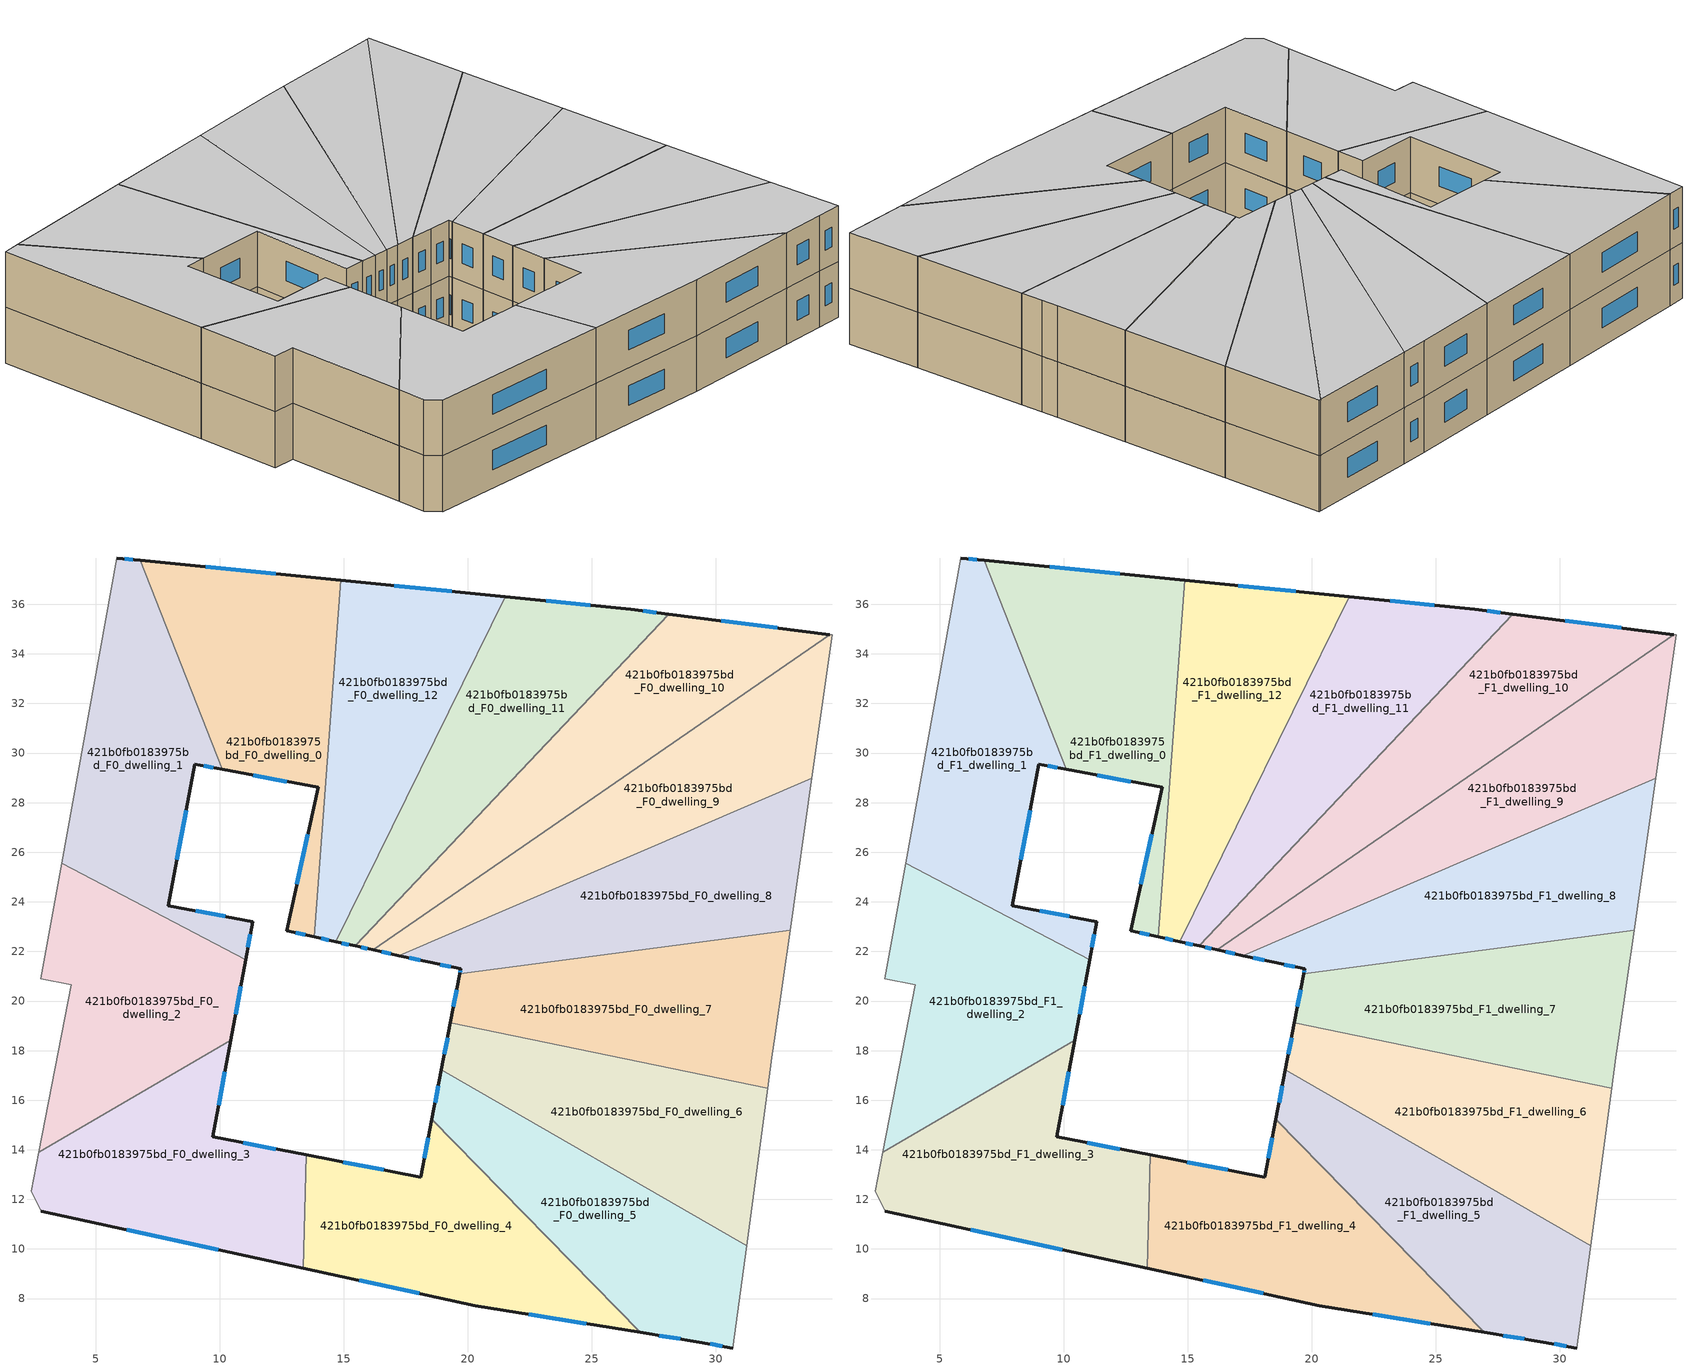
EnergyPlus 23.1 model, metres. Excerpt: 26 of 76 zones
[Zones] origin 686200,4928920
421b0fb0183975bd_F0_dwelling_0
 floor ground (EU_floor_Construction): 14.89,36.96 13.81,22.58 12.7,22.83 13.97,28.62 10.1,29.34 6.81,37.77 z0
 wall outside (EU_wall_Construction): 10.1,29.34 13.97,28.62 12.7,22.83 13.81,22.58 / 14.89,36.96 6.81,37.77 z0:3
 wall to 421b0fb0183975bd_F0_dwelling_1 (EU_wall_Construction): 6.81,37.77 10.1,29.34 z0:3
 wall to 421b0fb0183975bd_F0_dwelling_12 (EU_wall_Construction): 13.81,22.58 14.89,36.96 z0:3
 window (EU_Window_Construction): 13.06,22.75 13.45,22.66 / 13.56,26.73 13.11,24.71 / 11.36,29.1 12.71,28.85 / 12.26,37.23 9.43,37.51 z0.98:2.02
421b0fb0183975bd_F0_dwelling_1
 floor ground (EU_floor_Construction): 6.81,37.77 10.1,29.34 8.99,29.55 7.93,23.84 11.33,23.21 11.04,21.66 3.62,25.56 5.85,37.87 z0
 wall outside (EU_wall_Construction): 11.04,21.66 11.33,23.21 7.93,23.84 8.99,29.55 10.1,29.34 / 6.81,37.77 5.85,37.87 z0:3
 wall to 421b0fb0183975bd_F0_dwelling_2 (EU_wall_Construction): 3.62,25.56 11.04,21.66 z0:3
 wall adiabatic (EU_wall_Construction): 5.85,37.87 3.62,25.56 z0:3
 window (EU_Window_Construction): 9.35,29.48 9.74,29.41 / 8.28,25.69 8.65,27.69 / 10.23,23.41 9.04,23.63 / 11.14,22.16 11.24,22.7 / 6.49,37.8 6.16,37.84 z0.98:2.02
421b0fb0183975bd_F0_dwelling_10
 floor ground (EU_floor_Construction): 34.59,34.78 16.19,22.06 15.46,22.22 28.11,35.6 z0
 wall outside (EU_wall_Construction): 15.46,22.22 16.19,22.06 / 34.59,34.78 28.11,35.6 z0:3
 wall to 421b0fb0183975bd_F0_dwelling_11 (EU_wall_Construction): 28.11,35.6 15.46,22.22 z0:3
 wall to 421b0fb0183975bd_F0_dwelling_9 (EU_wall_Construction): 16.19,22.06 34.59,34.78 z0:3
 window (EU_Window_Construction): 15.7,22.17 15.96,22.11 / 32.49,35.05 30.22,35.34 z0.98:2.02
421b0fb0183975bd_F0_dwelling_11
 floor ground (EU_floor_Construction): 28.11,35.6 15.46,22.22 14.67,22.39 21.52,36.3 26.58,35.8 z0
 wall outside (EU_wall_Construction): 14.67,22.39 15.46,22.22 / 28.11,35.6 26.58,35.8 21.52,36.3 z0:3
 wall to 421b0fb0183975bd_F0_dwelling_12 (EU_wall_Construction): 21.52,36.3 14.67,22.39 z0:3
 window (EU_Window_Construction): 14.93,22.34 15.2,22.28 / 24.94,35.96 23.17,36.14 / 27.61,35.67 27.08,35.73 z0.98:2.02
421b0fb0183975bd_F0_dwelling_12
 floor ground (EU_floor_Construction): 21.52,36.3 14.67,22.39 13.81,22.58 14.89,36.96 z0
 wall outside (EU_wall_Construction): 13.81,22.58 14.67,22.39 / 21.52,36.3 14.89,36.96 z0:3
 window (EU_Window_Construction): 14.09,22.52 14.39,22.46 / 19.37,36.52 17.05,36.75 z0.98:2.02
421b0fb0183975bd_F0_dwelling_2
 floor ground (EU_floor_Construction): 11.04,21.66 10.44,18.42 2.7,13.89 4.01,20.65 2.78,20.91 3.62,25.56 z0
 wall outside (EU_wall_Construction): 10.44,18.42 11.04,21.66 z0:3
 wall adiabatic (EU_wall_Construction): 3.62,25.56 2.78,20.91 4.01,20.65 2.7,13.89 z0:3
 wall to 421b0fb0183975bd_F0_dwelling_3 (EU_wall_Construction): 2.7,13.89 10.44,18.42 z0:3
 window (EU_Window_Construction): 10.64,19.48 10.85,20.61 z0.98:2.02
421b0fb0183975bd_F0_dwelling_3
 floor ground (EU_floor_Construction): 10.44,18.42 9.72,14.52 13.48,13.79 13.38,9.22 2.81,11.52 2.4,12.33 2.7,13.89 z0
 wall outside (EU_wall_Construction): 13.48,13.79 9.72,14.52 10.44,18.42 / 2.81,11.52 13.38,9.22 z0:3
 wall to 421b0fb0183975bd_F0_dwelling_4 (EU_wall_Construction): 13.38,9.22 13.48,13.79 z0:3
 wall adiabatic (EU_wall_Construction): 2.7,13.89 2.4,12.33 2.81,11.52 z0:3
 window (EU_Window_Construction): 9.96,15.79 10.21,17.15 / 12.26,14.03 10.94,14.28 / 6.25,10.77 9.94,9.97 z0.98:2.02
421b0fb0183975bd_F0_dwelling_4
 floor ground (EU_floor_Construction): 18.56,15.24 26.95,6.64 20.31,7.72 13.38,9.22 13.48,13.79 18.11,12.9 z0
 wall outside (EU_wall_Construction): 18.56,15.24 18.11,12.9 13.48,13.79 / 13.38,9.22 20.31,7.72 26.95,6.64 z0:3
 wall to 421b0fb0183975bd_F0_dwelling_5 (EU_wall_Construction): 26.95,6.64 18.56,15.24 z0:3
 window (EU_Window_Construction): 16.61,13.19 14.99,13.5 / 18.41,14.48 18.26,13.66 / 22.47,7.37 24.79,6.99 / 15.63,8.73 18.06,8.21 z0.98:2.02
421b0fb0183975bd_F0_dwelling_5
 floor ground (EU_floor_Construction): 31.25,10.13 30.7,6.01 29.34,6.25 26.95,6.64 18.56,15.24 18.94,17.23 z0
 wall outside (EU_wall_Construction): 26.95,6.64 29.34,6.25 30.7,6.01 / 18.94,17.23 18.56,15.24 z0:3
 wall to 421b0fb0183975bd_F0_dwelling_6 (EU_wall_Construction): 31.25,10.13 18.94,17.23 z0:3
 wall adiabatic (EU_wall_Construction): 30.7,6.01 31.25,10.13 z0:3
 window (EU_Window_Construction): 27.73,6.51 28.56,6.37 / 18.82,16.59 18.68,15.89 / 29.78,6.17 30.26,6.09 z0.98:2.02
421b0fb0183975bd_F0_dwelling_6
 floor ground (EU_floor_Construction): 32.1,16.49 31.25,10.13 18.94,17.23 19.3,19.12 z0
 wall outside (EU_wall_Construction): 19.3,19.12 18.94,17.23 z0:3
 wall to 421b0fb0183975bd_F0_dwelling_7 (EU_wall_Construction): 32.1,16.49 19.3,19.12 z0:3
 wall adiabatic (EU_wall_Construction): 31.25,10.13 32.1,16.49 z0:3
 window (EU_Window_Construction): 19.19,18.51 19.06,17.85 z0.98:2.02
421b0fb0183975bd_F0_dwelling_7
 floor ground (EU_floor_Construction): 33,22.86 32.4,18.66 32.27,17.72 32.1,16.49 19.3,19.12 19.68,21.09 z0
 wall outside (EU_wall_Construction): 19.68,21.09 19.3,19.12 z0:3
 wall adiabatic (EU_wall_Construction): 32.1,16.49 32.27,17.72 32.4,18.66 33,22.86 z0:3
 wall to 421b0fb0183975bd_F0_dwelling_8 (EU_wall_Construction): 33,22.86 19.68,21.09 z0:3
 window (EU_Window_Construction): 19.56,20.45 19.43,19.76 z0.98:2.02
421b0fb0183975bd_F0_dwelling_8
 floor ground (EU_floor_Construction): 33.88,28.98 33,22.86 19.68,21.09 19.72,21.3 18.49,21.56 17.23,21.83 z0
 wall outside (EU_wall_Construction): 17.23,21.83 18.49,21.56 19.72,21.3 19.68,21.09 z0:3
 wall to 421b0fb0183975bd_F0_dwelling_9 (EU_wall_Construction): 33.88,28.98 17.23,21.83 z0:3
 wall adiabatic (EU_wall_Construction): 33,22.86 33.88,28.98 z0:3
 window (EU_Window_Construction): 19.71,21.23 19.69,21.16 / 18.89,21.47 19.32,21.38 / 17.64,21.74 18.08,21.65 z0.98:2.02
421b0fb0183975bd_F0_dwelling_9
 floor ground (EU_floor_Construction): 34.7,34.77 33.88,28.98 17.23,21.83 16.19,22.06 34.59,34.78 z0
 wall outside (EU_wall_Construction): 16.19,22.06 17.23,21.83 z0:3
 wall adiabatic (EU_wall_Construction): 33.88,28.98 34.7,34.77 34.59,34.78 z0:3
 window (EU_Window_Construction): 16.53,21.99 16.89,21.91 z0.98:2.02
421b0fb0183975bd_F1_dwelling_0
 floor to 421b0fb0183975bd_F0_dwelling_0 (EU_floor_Construction): 14.89,36.96 13.81,22.58 12.7,22.83 13.97,28.62 10.1,29.34 6.81,37.77 z3
 wall outside (EU_wall_Construction): 10.1,29.34 13.97,28.62 12.7,22.83 13.81,22.58 / 14.89,36.96 6.81,37.77 z3:6
 wall to 421b0fb0183975bd_F1_dwelling_1 (EU_wall_Construction): 6.81,37.77 10.1,29.34 z3:6
 wall to 421b0fb0183975bd_F1_dwelling_12 (EU_wall_Construction): 13.81,22.58 14.89,36.96 z3:6
 window (EU_Window_Construction): 13.06,22.75 13.45,22.66 / 13.56,26.73 13.11,24.71 / 11.36,29.1 12.71,28.85 / 12.26,37.23 9.43,37.51 z3.98:5.02
 ceiling to 421b0fb0183975bd_F2_dwelling_0 (EU_floor_Construction): 13.81,22.58 14.89,36.96 6.81,37.77 10.1,29.34 13.97,28.62 12.7,22.83 z6
421b0fb0183975bd_F1_dwelling_1
 floor to 421b0fb0183975bd_F0_dwelling_1 (EU_floor_Construction): 6.81,37.77 10.1,29.34 8.99,29.55 7.93,23.84 11.33,23.21 11.04,21.66 3.62,25.56 5.85,37.87 z3
 wall outside (EU_wall_Construction): 11.04,21.66 11.33,23.21 7.93,23.84 8.99,29.55 10.1,29.34 / 6.81,37.77 5.85,37.87 z3:6
 wall to 421b0fb0183975bd_F1_dwelling_2 (EU_wall_Construction): 3.62,25.56 11.04,21.66 z3:6
 wall adiabatic (EU_wall_Construction): 5.85,37.87 3.62,25.56 z3:6
 window (EU_Window_Construction): 9.35,29.48 9.74,29.41 / 8.28,25.69 8.65,27.69 / 10.23,23.41 9.04,23.63 / 11.14,22.16 11.24,22.7 / 6.49,37.8 6.16,37.84 z3.98:5.02
 ceiling to 421b0fb0183975bd_F2_dwelling_1 (EU_floor_Construction): 11.04,21.66 11.33,23.21 7.93,23.84 8.99,29.55 10.1,29.34 6.81,37.77 5.85,37.87 3.62,25.56 z6
421b0fb0183975bd_F1_dwelling_10
 floor to 421b0fb0183975bd_F0_dwelling_10 (EU_floor_Construction): 34.59,34.78 16.19,22.06 15.46,22.22 28.11,35.6 z3
 wall outside (EU_wall_Construction): 15.46,22.22 16.19,22.06 / 34.59,34.78 28.11,35.6 z3:6
 wall to 421b0fb0183975bd_F1_dwelling_11 (EU_wall_Construction): 28.11,35.6 15.46,22.22 z3:6
 wall to 421b0fb0183975bd_F1_dwelling_9 (EU_wall_Construction): 16.19,22.06 34.59,34.78 z3:6
 window (EU_Window_Construction): 15.7,22.17 15.96,22.11 / 32.49,35.05 30.22,35.34 z3.98:5.02
 ceiling to 421b0fb0183975bd_F2_dwelling_10 (EU_floor_Construction): 34.59,34.78 28.11,35.6 15.46,22.22 16.19,22.06 z6
421b0fb0183975bd_F1_dwelling_11
 floor to 421b0fb0183975bd_F0_dwelling_11 (EU_floor_Construction): 28.11,35.6 15.46,22.22 14.67,22.39 21.52,36.3 26.58,35.8 z3
 wall outside (EU_wall_Construction): 14.67,22.39 15.46,22.22 / 28.11,35.6 26.58,35.8 21.52,36.3 z3:6
 wall to 421b0fb0183975bd_F1_dwelling_12 (EU_wall_Construction): 21.52,36.3 14.67,22.39 z3:6
 window (EU_Window_Construction): 14.93,22.34 15.2,22.28 / 24.94,35.96 23.17,36.14 / 27.61,35.67 27.08,35.73 z3.98:5.02
 ceiling to 421b0fb0183975bd_F2_dwelling_11 (EU_floor_Construction): 15.46,22.22 28.11,35.6 26.58,35.8 21.52,36.3 14.67,22.39 z6
421b0fb0183975bd_F1_dwelling_12
 floor to 421b0fb0183975bd_F0_dwelling_12 (EU_floor_Construction): 21.52,36.3 14.67,22.39 13.81,22.58 14.89,36.96 z3
 wall outside (EU_wall_Construction): 13.81,22.58 14.67,22.39 / 21.52,36.3 14.89,36.96 z3:6
 window (EU_Window_Construction): 14.09,22.52 14.39,22.46 / 19.37,36.52 17.05,36.75 z3.98:5.02
 ceiling to 421b0fb0183975bd_F2_dwelling_12 (EU_floor_Construction): 14.67,22.39 21.52,36.3 14.89,36.96 13.81,22.58 z6
421b0fb0183975bd_F1_dwelling_2
 floor to 421b0fb0183975bd_F0_dwelling_2 (EU_floor_Construction): 11.04,21.66 10.44,18.42 2.7,13.89 4.01,20.65 2.78,20.91 3.62,25.56 z3
 wall outside (EU_wall_Construction): 10.44,18.42 11.04,21.66 z3:6
 wall adiabatic (EU_wall_Construction): 3.62,25.56 2.78,20.91 4.01,20.65 2.7,13.89 z3:6
 wall to 421b0fb0183975bd_F1_dwelling_3 (EU_wall_Construction): 2.7,13.89 10.44,18.42 z3:6
 window (EU_Window_Construction): 10.64,19.48 10.85,20.61 z3.98:5.02
 ceiling to 421b0fb0183975bd_F2_dwelling_2 (EU_floor_Construction): 10.44,18.42 11.04,21.66 3.62,25.56 2.78,20.91 4.01,20.65 2.7,13.89 z6
421b0fb0183975bd_F1_dwelling_3
 floor to 421b0fb0183975bd_F0_dwelling_3 (EU_floor_Construction): 10.44,18.42 9.72,14.52 13.48,13.79 13.38,9.22 2.81,11.52 2.4,12.33 2.7,13.89 z3
 wall outside (EU_wall_Construction): 13.48,13.79 9.72,14.52 10.44,18.42 / 2.81,11.52 13.38,9.22 z3:6
 wall to 421b0fb0183975bd_F1_dwelling_4 (EU_wall_Construction): 13.38,9.22 13.48,13.79 z3:6
 wall adiabatic (EU_wall_Construction): 2.7,13.89 2.4,12.33 2.81,11.52 z3:6
 window (EU_Window_Construction): 9.96,15.79 10.21,17.15 / 12.26,14.03 10.94,14.28 / 6.25,10.77 9.94,9.97 z3.98:5.02
 ceiling to 421b0fb0183975bd_F2_dwelling_3 (EU_floor_Construction): 13.38,9.22 13.48,13.79 9.72,14.52 10.44,18.42 2.7,13.89 2.4,12.33 2.81,11.52 z6
421b0fb0183975bd_F1_dwelling_4
 floor to 421b0fb0183975bd_F0_dwelling_4 (EU_floor_Construction): 18.56,15.24 26.95,6.64 20.31,7.72 13.38,9.22 13.48,13.79 18.11,12.9 z3
 wall outside (EU_wall_Construction): 18.56,15.24 18.11,12.9 13.48,13.79 / 13.38,9.22 20.31,7.72 26.95,6.64 z3:6
 wall to 421b0fb0183975bd_F1_dwelling_5 (EU_wall_Construction): 26.95,6.64 18.56,15.24 z3:6
 window (EU_Window_Construction): 16.61,13.19 14.99,13.5 / 18.41,14.48 18.26,13.66 / 22.47,7.37 24.79,6.99 / 15.63,8.73 18.06,8.21 z3.98:5.02
 ceiling to 421b0fb0183975bd_F2_dwelling_4 (EU_floor_Construction): 26.95,6.64 18.56,15.24 18.11,12.9 13.48,13.79 13.38,9.22 20.31,7.72 z6
421b0fb0183975bd_F1_dwelling_5
 floor to 421b0fb0183975bd_F0_dwelling_5 (EU_floor_Construction): 31.25,10.13 30.7,6.01 29.34,6.25 26.95,6.64 18.56,15.24 18.94,17.23 z3
 wall outside (EU_wall_Construction): 26.95,6.64 29.34,6.25 30.7,6.01 / 18.94,17.23 18.56,15.24 z3:6
 wall to 421b0fb0183975bd_F1_dwelling_6 (EU_wall_Construction): 31.25,10.13 18.94,17.23 z3:6
 wall adiabatic (EU_wall_Construction): 30.7,6.01 31.25,10.13 z3:6
 window (EU_Window_Construction): 27.73,6.51 28.56,6.37 / 18.82,16.59 18.68,15.89 / 29.78,6.17 30.26,6.09 z3.98:5.02
 ceiling to 421b0fb0183975bd_F2_dwelling_5 (EU_floor_Construction): 30.7,6.01 31.25,10.13 18.94,17.23 18.56,15.24 26.95,6.64 29.34,6.25 z6
421b0fb0183975bd_F1_dwelling_6
 floor to 421b0fb0183975bd_F0_dwelling_6 (EU_floor_Construction): 32.1,16.49 31.25,10.13 18.94,17.23 19.3,19.12 z3
 wall outside (EU_wall_Construction): 19.3,19.12 18.94,17.23 z3:6
 wall to 421b0fb0183975bd_F1_dwelling_7 (EU_wall_Construction): 32.1,16.49 19.3,19.12 z3:6
 wall adiabatic (EU_wall_Construction): 31.25,10.13 32.1,16.49 z3:6
 window (EU_Window_Construction): 19.19,18.51 19.06,17.85 z3.98:5.02
 ceiling to 421b0fb0183975bd_F2_dwelling_6 (EU_floor_Construction): 31.25,10.13 32.1,16.49 19.3,19.12 18.94,17.23 z6
421b0fb0183975bd_F1_dwelling_7
 floor to 421b0fb0183975bd_F0_dwelling_7 (EU_floor_Construction): 33,22.86 32.4,18.66 32.27,17.72 32.1,16.49 19.3,19.12 19.68,21.09 z3
 wall outside (EU_wall_Construction): 19.68,21.09 19.3,19.12 z3:6
 wall adiabatic (EU_wall_Construction): 32.1,16.49 32.27,17.72 32.4,18.66 33,22.86 z3:6
 wall to 421b0fb0183975bd_F1_dwelling_8 (EU_wall_Construction): 33,22.86 19.68,21.09 z3:6
 window (EU_Window_Construction): 19.56,20.45 19.43,19.76 z3.98:5.02
 ceiling to 421b0fb0183975bd_F2_dwelling_7 (EU_floor_Construction): 32.1,16.49 32.27,17.72 32.4,18.66 33,22.86 19.68,21.09 19.3,19.12 z6
421b0fb0183975bd_F1_dwelling_8
 floor to 421b0fb0183975bd_F0_dwelling_8 (EU_floor_Construction): 33.88,28.98 33,22.86 19.68,21.09 19.72,21.3 18.49,21.56 17.23,21.83 z3
 wall outside (EU_wall_Construction): 17.23,21.83 18.49,21.56 19.72,21.3 19.68,21.09 z3:6
 wall to 421b0fb0183975bd_F1_dwelling_9 (EU_wall_Construction): 33.88,28.98 17.23,21.83 z3:6
 wall adiabatic (EU_wall_Construction): 33,22.86 33.88,28.98 z3:6
 window (EU_Window_Construction): 19.71,21.23 19.69,21.16 / 18.89,21.47 19.32,21.38 / 17.64,21.74 18.08,21.65 z3.98:5.02
 ceiling to 421b0fb0183975bd_F2_dwelling_8 (EU_floor_Construction): 33,22.86 33.88,28.98 17.23,21.83 18.49,21.56 19.72,21.3 19.68,21.09 z6
421b0fb0183975bd_F1_dwelling_9
 floor to 421b0fb0183975bd_F0_dwelling_9 (EU_floor_Construction): 34.7,34.77 33.88,28.98 17.23,21.83 16.19,22.06 34.59,34.78 z3
 wall outside (EU_wall_Construction): 16.19,22.06 17.23,21.83 z3:6
 wall adiabatic (EU_wall_Construction): 33.88,28.98 34.7,34.77 34.59,34.78 z3:6
 window (EU_Window_Construction): 16.53,21.99 16.89,21.91 z3.98:5.02
 ceiling to 421b0fb0183975bd_F2_dwelling_9 (EU_floor_Construction): 33.88,28.98 34.7,34.77 34.59,34.78 16.19,22.06 17.23,21.83 z6
[Building]
EU S2 Campaign: North Axis=0; Terrain=City; Solar Distribution=FullExterior
[Site:Location]
Bologna: Latitude=44.5; Longitude=11.25; Time Zone=1; Elevation=37
[SizingPeriod:WeatherFileDays]
AnnualSizingPeriod: Begin Month=1; Begin Day of Month=1; End Month=12; End Day of Month=31; Day of Week for Start Day=Monday; Use Weather File Daylight Saving Period=No; Use Weather File Rain and Snow Indicators=No
[MATERIAL]
EU_InternalMass_Material: Roughness=MediumRough; Thickness=0.1; Conductivity=1; Density=1800; Specific Heat=900; Thermal Absorptance=0.9; Solar Absorptance=0.7; Visible Absorptance=0.7
[MATERIAL:NOMASS] Roughness=MediumRough; Thermal Absorptance=0.9; Solar Absorptance=0.7; Visible Absorptance=0.7
Name | Thermal Resistance
EU_wall_NoMass | 0.905828
EU_floor_NoMass | 0.67114
[WINDOWMATERIAL:SIMPLEGLAZINGSYSTEM]
EU_Window_SimpleGlazing: UFactor=4.52486; Solar Heat Gain Coefficient=0.85; Visible Transmittance=0.85
[CONSTRUCTION]
EU_wall_Construction: EU_wall_NoMass
EU_floor_Construction: EU_floor_NoMass
EU_Window_Construction: EU_Window_SimpleGlazing
EU_InternalMass_Construction: EU_InternalMass_Material
[ZONE] Type=1; Multiplier=1; Ceiling Height=autocalculate; Floor Area=autocalculate; Part of Total Floor Area=Yes
Name | Volume
421b0fb0183975bd_F0_dwelling_0; 421b0fb0183975bd_F1_dwelling_0 | 164.09
421b0fb0183975bd_F0_dwelling_1; 421b0fb0183975bd_F1_dwelling_1 | 164.084
421b0fb0183975bd_F0_dwelling_10; 421b0fb0183975bd_F1_dwelling_10 | 164.092
421b0fb0183975bd_F0_dwelling_11; 421b0fb0183975bd_F1_dwelling_11 | 164.106
421b0fb0183975bd_F0_dwelling_12; 421b0fb0183975bd_F1_dwelling_12 | 164.07
421b0fb0183975bd_F0_dwelling_2; 421b0fb0183975bd_F1_dwelling_2 | 164.104
421b0fb0183975bd_F0_dwelling_3; 421b0fb0183975bd_F1_dwelling_3 | 164.077
421b0fb0183975bd_F0_dwelling_4; 421b0fb0183975bd_F1_dwelling_4 | 164.095
421b0fb0183975bd_F0_dwelling_5; 421b0fb0183975bd_F1_dwelling_5 | 164.108
421b0fb0183975bd_F0_dwelling_6; 421b0fb0183975bd_F1_dwelling_6 | 164.093
421b0fb0183975bd_F0_dwelling_7; 421b0fb0183975bd_F1_dwelling_7 | 164.068
421b0fb0183975bd_F0_dwelling_8; 421b0fb0183975bd_F1_dwelling_8 | 164.102
421b0fb0183975bd_F0_dwelling_9; 421b0fb0183975bd_F1_dwelling_9 | 164.08
[INTERNALMASS] Construction=EU_InternalMass_Construction
Name | Zone or ZoneList | Surface Area
421b0fb0183975bd_F0_dwelling_0_EU_InternalMass | 421b0fb0183975bd_F0_dwelling_0 | 54.6965
421b0fb0183975bd_F0_dwelling_1_EU_InternalMass | 421b0fb0183975bd_F0_dwelling_1 | 54.6952
421b0fb0183975bd_F0_dwelling_2_EU_InternalMass | 421b0fb0183975bd_F0_dwelling_2 | 54.7015
421b0fb0183975bd_F0_dwelling_3_EU_InternalMass | 421b0fb0183975bd_F0_dwelling_3 | 54.6916
421b0fb0183975bd_F0_dwelling_4_EU_InternalMass | 421b0fb0183975bd_F0_dwelling_4 | 54.6985
421b0fb0183975bd_F0_dwelling_5_EU_InternalMass | 421b0fb0183975bd_F0_dwelling_5 | 54.7027
421b0fb0183975bd_F0_dwelling_6_EU_InternalMass | 421b0fb0183975bd_F0_dwelling_6 | 54.6978
421b0fb0183975bd_F0_dwelling_7_EU_InternalMass | 421b0fb0183975bd_F0_dwelling_7 | 54.6893
421b0fb0183975bd_F0_dwelling_8_EU_InternalMass | 421b0fb0183975bd_F0_dwelling_8 | 54.7006
421b0fb0183975bd_F0_dwelling_9_EU_InternalMass | 421b0fb0183975bd_F0_dwelling_9 | 54.6933
421b0fb0183975bd_F0_dwelling_10_EU_InternalMass | 421b0fb0183975bd_F0_dwelling_10 | 54.6974
421b0fb0183975bd_F0_dwelling_11_EU_InternalMass | 421b0fb0183975bd_F0_dwelling_11 | 54.7017
421b0fb0183975bd_F0_dwelling_12_EU_InternalMass | 421b0fb0183975bd_F0_dwelling_12 | 54.6901
421b0fb0183975bd_F1_dwelling_0_EU_InternalMass | 421b0fb0183975bd_F1_dwelling_0 | 54.6965
421b0fb0183975bd_F1_dwelling_1_EU_InternalMass | 421b0fb0183975bd_F1_dwelling_1 | 54.6952
421b0fb0183975bd_F1_dwelling_2_EU_InternalMass | 421b0fb0183975bd_F1_dwelling_2 | 54.7015
421b0fb0183975bd_F1_dwelling_3_EU_InternalMass | 421b0fb0183975bd_F1_dwelling_3 | 54.6916
421b0fb0183975bd_F1_dwelling_4_EU_InternalMass | 421b0fb0183975bd_F1_dwelling_4 | 54.6985
421b0fb0183975bd_F1_dwelling_5_EU_InternalMass | 421b0fb0183975bd_F1_dwelling_5 | 54.7027
421b0fb0183975bd_F1_dwelling_6_EU_InternalMass | 421b0fb0183975bd_F1_dwelling_6 | 54.6978
421b0fb0183975bd_F1_dwelling_7_EU_InternalMass | 421b0fb0183975bd_F1_dwelling_7 | 54.6893
421b0fb0183975bd_F1_dwelling_8_EU_InternalMass | 421b0fb0183975bd_F1_dwelling_8 | 54.7006
421b0fb0183975bd_F1_dwelling_9_EU_InternalMass | 421b0fb0183975bd_F1_dwelling_9 | 54.6933
421b0fb0183975bd_F1_dwelling_10_EU_InternalMass | 421b0fb0183975bd_F1_dwelling_10 | 54.6974
421b0fb0183975bd_F1_dwelling_11_EU_InternalMass | 421b0fb0183975bd_F1_dwelling_11 | 54.7017
421b0fb0183975bd_F1_dwelling_12_EU_InternalMass | 421b0fb0183975bd_F1_dwelling_12 | 54.6901
[OTHEREQUIPMENT] Fuel Type=Electricity; Design Level Calculation Method=Watts/Area; Power per Zone Floor Area=1; Fraction Latent=0; Fraction Radiant=0; Fraction Lost=0; Carbon Dioxide Generation Rate=0; EndUse Subcategory=EU_Step8_InternalGains
Name | Zone or ZoneList or Space or SpaceList | Schedule
EU_Step8_InternalGain_421b0fb0183975bd_F0_dwelling_0_f000 | 421b0fb0183975bd_F0_dwelling_0 | EU_Step8_GainSchedule_421b0fb0183975bd_F0_dwelling_0_f000
EU_Step8_InternalGain_421b0fb0183975bd_F0_dwelling_1_f000 | 421b0fb0183975bd_F0_dwelling_1 | EU_Step8_GainSchedule_421b0fb0183975bd_F0_dwelling_1_f000
EU_Step8_InternalGain_421b0fb0183975bd_F0_dwelling_2_f000 | 421b0fb0183975bd_F0_dwelling_2 | EU_Step8_GainSchedule_421b0fb0183975bd_F0_dwelling_2_f000
EU_Step8_InternalGain_421b0fb0183975bd_F0_dwelling_3_f000 | 421b0fb0183975bd_F0_dwelling_3 | EU_Step8_GainSchedule_421b0fb0183975bd_F0_dwelling_3_f000
EU_Step8_InternalGain_421b0fb0183975bd_F0_dwelling_4_f000 | 421b0fb0183975bd_F0_dwelling_4 | EU_Step8_GainSchedule_421b0fb0183975bd_F0_dwelling_4_f000
EU_Step8_InternalGain_421b0fb0183975bd_F0_dwelling_5_f000 | 421b0fb0183975bd_F0_dwelling_5 | EU_Step8_GainSchedule_421b0fb0183975bd_F0_dwelling_5_f000
EU_Step8_InternalGain_421b0fb0183975bd_F0_dwelling_6_f000 | 421b0fb0183975bd_F0_dwelling_6 | EU_Step8_GainSchedule_421b0fb0183975bd_F0_dwelling_6_f000
EU_Step8_InternalGain_421b0fb0183975bd_F0_dwelling_7_f000 | 421b0fb0183975bd_F0_dwelling_7 | EU_Step8_GainSchedule_421b0fb0183975bd_F0_dwelling_7_f000
EU_Step8_InternalGain_421b0fb0183975bd_F0_dwelling_8_f000 | 421b0fb0183975bd_F0_dwelling_8 | EU_Step8_GainSchedule_421b0fb0183975bd_F0_dwelling_8_f000
EU_Step8_InternalGain_421b0fb0183975bd_F0_dwelling_9_f000 | 421b0fb0183975bd_F0_dwelling_9 | EU_Step8_GainSchedule_421b0fb0183975bd_F0_dwelling_9_f000
EU_Step8_InternalGain_421b0fb0183975bd_F0_dwelling_10_f000 | 421b0fb0183975bd_F0_dwelling_10 | EU_Step8_GainSchedule_421b0fb0183975bd_F0_dwelling_10_f000
EU_Step8_InternalGain_421b0fb0183975bd_F0_dwelling_11_f000 | 421b0fb0183975bd_F0_dwelling_11 | EU_Step8_GainSchedule_421b0fb0183975bd_F0_dwelling_11_f000
EU_Step8_InternalGain_421b0fb0183975bd_F0_dwelling_12_f000 | 421b0fb0183975bd_F0_dwelling_12 | EU_Step8_GainSchedule_421b0fb0183975bd_F0_dwelling_12_f000
EU_Step8_InternalGain_421b0fb0183975bd_F1_dwelling_0_f000 | 421b0fb0183975bd_F1_dwelling_0 | EU_Step8_GainSchedule_421b0fb0183975bd_F1_dwelling_0_f000
EU_Step8_InternalGain_421b0fb0183975bd_F1_dwelling_1_f000 | 421b0fb0183975bd_F1_dwelling_1 | EU_Step8_GainSchedule_421b0fb0183975bd_F1_dwelling_1_f000
EU_Step8_InternalGain_421b0fb0183975bd_F1_dwelling_2_f000 | 421b0fb0183975bd_F1_dwelling_2 | EU_Step8_GainSchedule_421b0fb0183975bd_F1_dwelling_2_f000
EU_Step8_InternalGain_421b0fb0183975bd_F1_dwelling_3_f000 | 421b0fb0183975bd_F1_dwelling_3 | EU_Step8_GainSchedule_421b0fb0183975bd_F1_dwelling_3_f000
EU_Step8_InternalGain_421b0fb0183975bd_F1_dwelling_4_f000 | 421b0fb0183975bd_F1_dwelling_4 | EU_Step8_GainSchedule_421b0fb0183975bd_F1_dwelling_4_f000
EU_Step8_InternalGain_421b0fb0183975bd_F1_dwelling_5_f000 | 421b0fb0183975bd_F1_dwelling_5 | EU_Step8_GainSchedule_421b0fb0183975bd_F1_dwelling_5_f000
EU_Step8_InternalGain_421b0fb0183975bd_F1_dwelling_6_f000 | 421b0fb0183975bd_F1_dwelling_6 | EU_Step8_GainSchedule_421b0fb0183975bd_F1_dwelling_6_f000
EU_Step8_InternalGain_421b0fb0183975bd_F1_dwelling_7_f000 | 421b0fb0183975bd_F1_dwelling_7 | EU_Step8_GainSchedule_421b0fb0183975bd_F1_dwelling_7_f000
EU_Step8_InternalGain_421b0fb0183975bd_F1_dwelling_8_f000 | 421b0fb0183975bd_F1_dwelling_8 | EU_Step8_GainSchedule_421b0fb0183975bd_F1_dwelling_8_f000
EU_Step8_InternalGain_421b0fb0183975bd_F1_dwelling_9_f000 | 421b0fb0183975bd_F1_dwelling_9 | EU_Step8_GainSchedule_421b0fb0183975bd_F1_dwelling_9_f000
EU_Step8_InternalGain_421b0fb0183975bd_F1_dwelling_10_f000 | 421b0fb0183975bd_F1_dwelling_10 | EU_Step8_GainSchedule_421b0fb0183975bd_F1_dwelling_10_f000
EU_Step8_InternalGain_421b0fb0183975bd_F1_dwelling_11_f000 | 421b0fb0183975bd_F1_dwelling_11 | EU_Step8_GainSchedule_421b0fb0183975bd_F1_dwelling_11_f000
EU_Step8_InternalGain_421b0fb0183975bd_F1_dwelling_12_f000 | 421b0fb0183975bd_F1_dwelling_12 | EU_Step8_GainSchedule_421b0fb0183975bd_F1_dwelling_12_f000
[ZONEVENTILATION:DESIGNFLOWRATE] Schedule=EU_AlwaysOn; Design Flow Rate Calculation Method=AirChanges/Hour; Air Changes per Hour=0.73129; Ventilation Type=Natural; Fan Pressure Rise=0; Fan Total Efficiency=1; Constant Term Coefficient=1; Temperature Term Coefficient=0; Velocity Term Coefficient=0; Velocity Squared Term Coefficient=0; Minimum Indoor Temperature=-100; Maximum Indoor Temperature=100; Delta Temperature=-100; Minimum Outdoor Temperature=-100; Maximum Outdoor Temperature=100; Maximum Wind Speed=40
Name | Zone or ZoneList or Space or SpaceList
EU_ConstantAir_421b0fb0183975bd_F0_dwelling_0 | 421b0fb0183975bd_F0_dwelling_0
EU_ConstantAir_421b0fb0183975bd_F0_dwelling_1 | 421b0fb0183975bd_F0_dwelling_1
EU_ConstantAir_421b0fb0183975bd_F0_dwelling_2 | 421b0fb0183975bd_F0_dwelling_2
EU_ConstantAir_421b0fb0183975bd_F0_dwelling_3 | 421b0fb0183975bd_F0_dwelling_3
EU_ConstantAir_421b0fb0183975bd_F0_dwelling_4 | 421b0fb0183975bd_F0_dwelling_4
EU_ConstantAir_421b0fb0183975bd_F0_dwelling_5 | 421b0fb0183975bd_F0_dwelling_5
EU_ConstantAir_421b0fb0183975bd_F0_dwelling_6 | 421b0fb0183975bd_F0_dwelling_6
EU_ConstantAir_421b0fb0183975bd_F0_dwelling_7 | 421b0fb0183975bd_F0_dwelling_7
EU_ConstantAir_421b0fb0183975bd_F0_dwelling_8 | 421b0fb0183975bd_F0_dwelling_8
EU_ConstantAir_421b0fb0183975bd_F0_dwelling_9 | 421b0fb0183975bd_F0_dwelling_9
EU_ConstantAir_421b0fb0183975bd_F0_dwelling_10 | 421b0fb0183975bd_F0_dwelling_10
EU_ConstantAir_421b0fb0183975bd_F0_dwelling_11 | 421b0fb0183975bd_F0_dwelling_11
EU_ConstantAir_421b0fb0183975bd_F0_dwelling_12 | 421b0fb0183975bd_F0_dwelling_12
EU_ConstantAir_421b0fb0183975bd_F1_dwelling_0 | 421b0fb0183975bd_F1_dwelling_0
EU_ConstantAir_421b0fb0183975bd_F1_dwelling_1 | 421b0fb0183975bd_F1_dwelling_1
EU_ConstantAir_421b0fb0183975bd_F1_dwelling_2 | 421b0fb0183975bd_F1_dwelling_2
EU_ConstantAir_421b0fb0183975bd_F1_dwelling_3 | 421b0fb0183975bd_F1_dwelling_3
EU_ConstantAir_421b0fb0183975bd_F1_dwelling_4 | 421b0fb0183975bd_F1_dwelling_4
EU_ConstantAir_421b0fb0183975bd_F1_dwelling_5 | 421b0fb0183975bd_F1_dwelling_5
EU_ConstantAir_421b0fb0183975bd_F1_dwelling_6 | 421b0fb0183975bd_F1_dwelling_6
EU_ConstantAir_421b0fb0183975bd_F1_dwelling_7 | 421b0fb0183975bd_F1_dwelling_7
EU_ConstantAir_421b0fb0183975bd_F1_dwelling_8 | 421b0fb0183975bd_F1_dwelling_8
EU_ConstantAir_421b0fb0183975bd_F1_dwelling_9 | 421b0fb0183975bd_F1_dwelling_9
EU_ConstantAir_421b0fb0183975bd_F1_dwelling_10 | 421b0fb0183975bd_F1_dwelling_10
EU_ConstantAir_421b0fb0183975bd_F1_dwelling_11 | 421b0fb0183975bd_F1_dwelling_11
EU_ConstantAir_421b0fb0183975bd_F1_dwelling_12 | 421b0fb0183975bd_F1_dwelling_12
[HVACTEMPLATE:THERMOSTAT] Constant Heating Setpoint=20; Constant Cooling Setpoint=50
EU_HeatOnly_421b0fb0183975bd_F0_dwelling_0; EU_HeatOnly_421b0fb0183975bd_F0_dwelling_1; EU_HeatOnly_421b0fb0183975bd_F0_dwelling_2; EU_HeatOnly_421b0fb0183975bd_F0_dwelling_3; EU_HeatOnly_421b0fb0183975bd_F0_dwelling_4; EU_HeatOnly_421b0fb0183975bd_F0_dwelling_5; EU_HeatOnly_421b0fb0183975bd_F0_dwelling_6; EU_HeatOnly_421b0fb0183975bd_F0_dwelling_7; EU_HeatOnly_421b0fb0183975bd_F0_dwelling_8; EU_HeatOnly_421b0fb0183975bd_F0_dwelling_9; EU_HeatOnly_421b0fb0183975bd_F0_dwelling_10; EU_HeatOnly_421b0fb0183975bd_F0_dwelling_11; EU_HeatOnly_421b0fb0183975bd_F0_dwelling_12; EU_HeatOnly_421b0fb0183975bd_F1_dwelling_0; EU_HeatOnly_421b0fb0183975bd_F1_dwelling_1; EU_HeatOnly_421b0fb0183975bd_F1_dwelling_2; EU_HeatOnly_421b0fb0183975bd_F1_dwelling_3; EU_HeatOnly_421b0fb0183975bd_F1_dwelling_4; EU_HeatOnly_421b0fb0183975bd_F1_dwelling_5; EU_HeatOnly_421b0fb0183975bd_F1_dwelling_6; EU_HeatOnly_421b0fb0183975bd_F1_dwelling_7; EU_HeatOnly_421b0fb0183975bd_F1_dwelling_8; EU_HeatOnly_421b0fb0183975bd_F1_dwelling_9; EU_HeatOnly_421b0fb0183975bd_F1_dwelling_10; EU_HeatOnly_421b0fb0183975bd_F1_dwelling_11; EU_HeatOnly_421b0fb0183975bd_F1_dwelling_12; EU_HeatOnly_421b0fb0183975bd_F2_dwelling_0; EU_HeatOnly_421b0fb0183975bd_F2_dwelling_1; EU_HeatOnly_421b0fb0183975bd_F2_dwelling_2; EU_HeatOnly_421b0fb0183975bd_F2_dwelling_3; EU_HeatOnly_421b0fb0183975bd_F2_dwelling_4; EU_HeatOnly_421b0fb0183975bd_F2_dwelling_5; EU_HeatOnly_421b0fb0183975bd_F2_dwelling_6; EU_HeatOnly_421b0fb0183975bd_F2_dwelling_7; EU_HeatOnly_421b0fb0183975bd_F2_dwelling_8; EU_HeatOnly_421b0fb0183975bd_F2_dwelling_9; EU_HeatOnly_421b0fb0183975bd_F2_dwelling_10; EU_HeatOnly_421b0fb0183975bd_F2_dwelling_11; EU_HeatOnly_421b0fb0183975bd_F2_dwelling_12; EU_HeatOnly_421b0fb0183975bd_F3_dwelling_0; EU_HeatOnly_421b0fb0183975bd_F3_dwelling_1; EU_HeatOnly_421b0fb0183975bd_F3_dwelling_2; EU_HeatOnly_421b0fb0183975bd_F3_dwelling_3; EU_HeatOnly_421b0fb0183975bd_F3_dwelling_4; EU_HeatOnly_421b0fb0183975bd_F3_dwelling_5; EU_HeatOnly_421b0fb0183975bd_F3_dwelling_6; EU_HeatOnly_421b0fb0183975bd_F3_dwelling_7; EU_HeatOnly_421b0fb0183975bd_F3_dwelling_8; EU_HeatOnly_421b0fb0183975bd_F3_dwelling_9; EU_HeatOnly_421b0fb0183975bd_F3_dwelling_10; EU_HeatOnly_421b0fb0183975bd_F3_dwelling_11; EU_HeatOnly_421b0fb0183975bd_F3_dwelling_12; EU_HeatOnly_421b0fb0183975bd_F4_dwelling_0; EU_HeatOnly_421b0fb0183975bd_F4_dwelling_1; EU_HeatOnly_421b0fb0183975bd_F4_dwelling_2; EU_HeatOnly_421b0fb0183975bd_F4_dwelling_3; EU_HeatOnly_421b0fb0183975bd_F4_dwelling_4; EU_HeatOnly_421b0fb0183975bd_F4_dwelling_5; EU_HeatOnly_421b0fb0183975bd_F4_dwelling_6; EU_HeatOnly_421b0fb0183975bd_F4_dwelling_7; EU_HeatOnly_421b0fb0183975bd_F4_dwelling_8; EU_HeatOnly_421b0fb0183975bd_F4_dwelling_9; EU_HeatOnly_421b0fb0183975bd_F4_dwelling_10; EU_HeatOnly_421b0fb0183975bd_F4_dwelling_11; EU_HeatOnly_421b0fb0183975bd_F5_dwelling_0; EU_HeatOnly_421b0fb0183975bd_F5_dwelling_1; EU_HeatOnly_421b0fb0183975bd_F5_dwelling_2; EU_HeatOnly_421b0fb0183975bd_F5_dwelling_3; EU_HeatOnly_421b0fb0183975bd_F5_dwelling_4; EU_HeatOnly_421b0fb0183975bd_F5_dwelling_5; EU_HeatOnly_421b0fb0183975bd_F5_dwelling_6; EU_HeatOnly_421b0fb0183975bd_F5_dwelling_7; EU_HeatOnly_421b0fb0183975bd_F5_dwelling_8; EU_HeatOnly_421b0fb0183975bd_F5_dwelling_9; EU_HeatOnly_421b0fb0183975bd_F5_dwelling_10; EU_HeatOnly_421b0fb0183975bd_F5_dwelling_11
[HVACTEMPLATE:ZONE:IDEALLOADSAIRSYSTEM] System Availability Schedule=EU_AlwaysOn; Maximum Heating Supply Air Temperature=50; Minimum Cooling Supply Air Temperature=13; Maximum Heating Supply Air Humidity Ratio=0.0156; Minimum Cooling Supply Air Humidity Ratio=0.0077; Heating Limit=NoLimit; Cooling Limit=NoLimit; Heating Availability Schedule=EU_AlwaysOn; Cooling Availability Schedule=EU_CoolingOff; Dehumidification Control Type=ConstantSensibleHeatRatio; Cooling Sensible Heat Ratio=0.7; Dehumidification Setpoint=60; Humidification Control Type=None; Humidification Setpoint=30; Outdoor Air Method=None; Outdoor Air Flow Rate per Person=0.00944; Outdoor Air Flow Rate per Zone Floor Area=0; Outdoor Air Flow Rate per Zone=0; Demand Controlled Ventilation Type=None; Outdoor Air Economizer Type=NoEconomizer; Heat Recovery Type=None; Sensible Heat Recovery Effectiveness=0.7; Latent Heat Recovery Effectiveness=0.65
Name | Template Thermostat
421b0fb0183975bd_F0_dwelling_0 | EU_HeatOnly_421b0fb0183975bd_F0_dwelling_0
421b0fb0183975bd_F0_dwelling_1 | EU_HeatOnly_421b0fb0183975bd_F0_dwelling_1
421b0fb0183975bd_F0_dwelling_2 | EU_HeatOnly_421b0fb0183975bd_F0_dwelling_2
421b0fb0183975bd_F0_dwelling_3 | EU_HeatOnly_421b0fb0183975bd_F0_dwelling_3
421b0fb0183975bd_F0_dwelling_4 | EU_HeatOnly_421b0fb0183975bd_F0_dwelling_4
421b0fb0183975bd_F0_dwelling_5 | EU_HeatOnly_421b0fb0183975bd_F0_dwelling_5
421b0fb0183975bd_F0_dwelling_6 | EU_HeatOnly_421b0fb0183975bd_F0_dwelling_6
421b0fb0183975bd_F0_dwelling_7 | EU_HeatOnly_421b0fb0183975bd_F0_dwelling_7
421b0fb0183975bd_F0_dwelling_8 | EU_HeatOnly_421b0fb0183975bd_F0_dwelling_8
421b0fb0183975bd_F0_dwelling_9 | EU_HeatOnly_421b0fb0183975bd_F0_dwelling_9
421b0fb0183975bd_F0_dwelling_10 | EU_HeatOnly_421b0fb0183975bd_F0_dwelling_10
421b0fb0183975bd_F0_dwelling_11 | EU_HeatOnly_421b0fb0183975bd_F0_dwelling_11
421b0fb0183975bd_F0_dwelling_12 | EU_HeatOnly_421b0fb0183975bd_F0_dwelling_12
421b0fb0183975bd_F1_dwelling_0 | EU_HeatOnly_421b0fb0183975bd_F1_dwelling_0
421b0fb0183975bd_F1_dwelling_1 | EU_HeatOnly_421b0fb0183975bd_F1_dwelling_1
421b0fb0183975bd_F1_dwelling_2 | EU_HeatOnly_421b0fb0183975bd_F1_dwelling_2
421b0fb0183975bd_F1_dwelling_3 | EU_HeatOnly_421b0fb0183975bd_F1_dwelling_3
421b0fb0183975bd_F1_dwelling_4 | EU_HeatOnly_421b0fb0183975bd_F1_dwelling_4
421b0fb0183975bd_F1_dwelling_5 | EU_HeatOnly_421b0fb0183975bd_F1_dwelling_5
421b0fb0183975bd_F1_dwelling_6 | EU_HeatOnly_421b0fb0183975bd_F1_dwelling_6
421b0fb0183975bd_F1_dwelling_7 | EU_HeatOnly_421b0fb0183975bd_F1_dwelling_7
421b0fb0183975bd_F1_dwelling_8 | EU_HeatOnly_421b0fb0183975bd_F1_dwelling_8
421b0fb0183975bd_F1_dwelling_9 | EU_HeatOnly_421b0fb0183975bd_F1_dwelling_9
421b0fb0183975bd_F1_dwelling_10 | EU_HeatOnly_421b0fb0183975bd_F1_dwelling_10
421b0fb0183975bd_F1_dwelling_11 | EU_HeatOnly_421b0fb0183975bd_F1_dwelling_11
421b0fb0183975bd_F1_dwelling_12 | EU_HeatOnly_421b0fb0183975bd_F1_dwelling_12
[SIZING:ZONE] Zone Cooling Design Supply Air Temperature Input Method=SupplyAirTemperature; Zone Cooling Design Supply Air Temperature=13; Zone Heating Design Supply Air Temperature Input Method=SupplyAirTemperature; Zone Heating Design Supply Air Temperature=50; Zone Cooling Design Supply Air Humidity Ratio=0.008; Zone Heating Design Supply Air Humidity Ratio=0.008; Cooling Design Air Flow Method=DesignDay; Cooling Design Air Flow Rate=0; Cooling Minimum Air Flow per Zone Floor Area=0.000762; Cooling Minimum Air Flow=0; Cooling Minimum Air Flow Fraction=0.2; Heating Design Air Flow Method=DesignDay; Heating Design Air Flow Rate=0; Heating Maximum Air Flow per Zone Floor Area=0.002032; Heating Maximum Air Flow=0.141576; Heating Maximum Air Flow Fraction=0.3; Account for Dedicated Outdoor Air System=No; Dedicated Outdoor Air System Control Strategy=NeutralSupplyAir; Dedicated Outdoor Air Low Setpoint Temperature for Design=autosize; Dedicated Outdoor Air High Setpoint Temperature for Design=autosize; Zone Load Sizing Method=Sensible Load Only No Latent Load; Zone Latent Cooling Design Supply Air Humidity Ratio Input Method=HumidityRatioDifference; Zone Cooling Design Supply Air Humidity Ratio Difference=0.005; Zone Latent Heating Design Supply Air Humidity Ratio Input Method=HumidityRatioDifference; Zone Humidification Design Supply Air Humidity Ratio Difference=0.005
421b0fb0183975bd_F0_dwelling_0; 421b0fb0183975bd_F0_dwelling_1; 421b0fb0183975bd_F0_dwelling_2; 421b0fb0183975bd_F0_dwelling_3; 421b0fb0183975bd_F0_dwelling_4; 421b0fb0183975bd_F0_dwelling_5; 421b0fb0183975bd_F0_dwelling_6; 421b0fb0183975bd_F0_dwelling_7; 421b0fb0183975bd_F0_dwelling_8; 421b0fb0183975bd_F0_dwelling_9; 421b0fb0183975bd_F0_dwelling_10; 421b0fb0183975bd_F0_dwelling_11; 421b0fb0183975bd_F0_dwelling_12; 421b0fb0183975bd_F1_dwelling_0; 421b0fb0183975bd_F1_dwelling_1; 421b0fb0183975bd_F1_dwelling_2; 421b0fb0183975bd_F1_dwelling_3; 421b0fb0183975bd_F1_dwelling_4; 421b0fb0183975bd_F1_dwelling_5; 421b0fb0183975bd_F1_dwelling_6; 421b0fb0183975bd_F1_dwelling_7; 421b0fb0183975bd_F1_dwelling_8; 421b0fb0183975bd_F1_dwelling_9; 421b0fb0183975bd_F1_dwelling_10; 421b0fb0183975bd_F1_dwelling_11; 421b0fb0183975bd_F1_dwelling_12
[SCHEDULE:CONSTANT]
Name | Hourly Value
EU_AlwaysOn | 1
EU_CoolingOff | 0
[SCHEDULE:FILE] Column Number=1; Rows to Skip at Top=0; Number of Hours of Data=8760; Column Separator=Comma; Interpolate to Timestep=No; Minutes per Item=60; Adjust Schedule for Daylight Savings=Yes
Name | File
EU_Step8_GainSchedule_421b0fb0183975bd_F0_dwelling_0_f000 | ../../schedules/421b0fb0183975bd/421b0fb0183975bd_F0_dwelling_0_f000_gain.csv
EU_Step8_GainSchedule_421b0fb0183975bd_F0_dwelling_1_f000 | ../../schedules/421b0fb0183975bd/421b0fb0183975bd_F0_dwelling_1_f000_gain.csv
EU_Step8_GainSchedule_421b0fb0183975bd_F0_dwelling_2_f000 | ../../schedules/421b0fb0183975bd/421b0fb0183975bd_F0_dwelling_2_f000_gain.csv
EU_Step8_GainSchedule_421b0fb0183975bd_F0_dwelling_3_f000 | ../../schedules/421b0fb0183975bd/421b0fb0183975bd_F0_dwelling_3_f000_gain.csv
EU_Step8_GainSchedule_421b0fb0183975bd_F0_dwelling_4_f000 | ../../schedules/421b0fb0183975bd/421b0fb0183975bd_F0_dwelling_4_f000_gain.csv
EU_Step8_GainSchedule_421b0fb0183975bd_F0_dwelling_5_f000 | ../../schedules/421b0fb0183975bd/421b0fb0183975bd_F0_dwelling_5_f000_gain.csv
EU_Step8_GainSchedule_421b0fb0183975bd_F0_dwelling_6_f000 | ../../schedules/421b0fb0183975bd/421b0fb0183975bd_F0_dwelling_6_f000_gain.csv
EU_Step8_GainSchedule_421b0fb0183975bd_F0_dwelling_7_f000 | ../../schedules/421b0fb0183975bd/421b0fb0183975bd_F0_dwelling_7_f000_gain.csv
EU_Step8_GainSchedule_421b0fb0183975bd_F0_dwelling_8_f000 | ../../schedules/421b0fb0183975bd/421b0fb0183975bd_F0_dwelling_8_f000_gain.csv
EU_Step8_GainSchedule_421b0fb0183975bd_F0_dwelling_9_f000 | ../../schedules/421b0fb0183975bd/421b0fb0183975bd_F0_dwelling_9_f000_gain.csv
EU_Step8_GainSchedule_421b0fb0183975bd_F0_dwelling_10_f000 | ../../schedules/421b0fb0183975bd/421b0fb0183975bd_F0_dwelling_10_f000_gain.csv
EU_Step8_GainSchedule_421b0fb0183975bd_F0_dwelling_11_f000 | ../../schedules/421b0fb0183975bd/421b0fb0183975bd_F0_dwelling_11_f000_gain.csv
EU_Step8_GainSchedule_421b0fb0183975bd_F0_dwelling_12_f000 | ../../schedules/421b0fb0183975bd/421b0fb0183975bd_F0_dwelling_12_f000_gain.csv
EU_Step8_GainSchedule_421b0fb0183975bd_F1_dwelling_0_f000 | ../../schedules/421b0fb0183975bd/421b0fb0183975bd_F1_dwelling_0_f000_gain.csv
EU_Step8_GainSchedule_421b0fb0183975bd_F1_dwelling_1_f000 | ../../schedules/421b0fb0183975bd/421b0fb0183975bd_F1_dwelling_1_f000_gain.csv
EU_Step8_GainSchedule_421b0fb0183975bd_F1_dwelling_2_f000 | ../../schedules/421b0fb0183975bd/421b0fb0183975bd_F1_dwelling_2_f000_gain.csv
EU_Step8_GainSchedule_421b0fb0183975bd_F1_dwelling_3_f000 | ../../schedules/421b0fb0183975bd/421b0fb0183975bd_F1_dwelling_3_f000_gain.csv
EU_Step8_GainSchedule_421b0fb0183975bd_F1_dwelling_4_f000 | ../../schedules/421b0fb0183975bd/421b0fb0183975bd_F1_dwelling_4_f000_gain.csv
EU_Step8_GainSchedule_421b0fb0183975bd_F1_dwelling_5_f000 | ../../schedules/421b0fb0183975bd/421b0fb0183975bd_F1_dwelling_5_f000_gain.csv
EU_Step8_GainSchedule_421b0fb0183975bd_F1_dwelling_6_f000 | ../../schedules/421b0fb0183975bd/421b0fb0183975bd_F1_dwelling_6_f000_gain.csv
EU_Step8_GainSchedule_421b0fb0183975bd_F1_dwelling_7_f000 | ../../schedules/421b0fb0183975bd/421b0fb0183975bd_F1_dwelling_7_f000_gain.csv
EU_Step8_GainSchedule_421b0fb0183975bd_F1_dwelling_8_f000 | ../../schedules/421b0fb0183975bd/421b0fb0183975bd_F1_dwelling_8_f000_gain.csv
EU_Step8_GainSchedule_421b0fb0183975bd_F1_dwelling_9_f000 | ../../schedules/421b0fb0183975bd/421b0fb0183975bd_F1_dwelling_9_f000_gain.csv
EU_Step8_GainSchedule_421b0fb0183975bd_F1_dwelling_10_f000 | ../../schedules/421b0fb0183975bd/421b0fb0183975bd_F1_dwelling_10_f000_gain.csv
EU_Step8_GainSchedule_421b0fb0183975bd_F1_dwelling_11_f000 | ../../schedules/421b0fb0183975bd/421b0fb0183975bd_F1_dwelling_11_f000_gain.csv
EU_Step8_GainSchedule_421b0fb0183975bd_F1_dwelling_12_f000 | ../../schedules/421b0fb0183975bd/421b0fb0183975bd_F1_dwelling_12_f000_gain.csv
